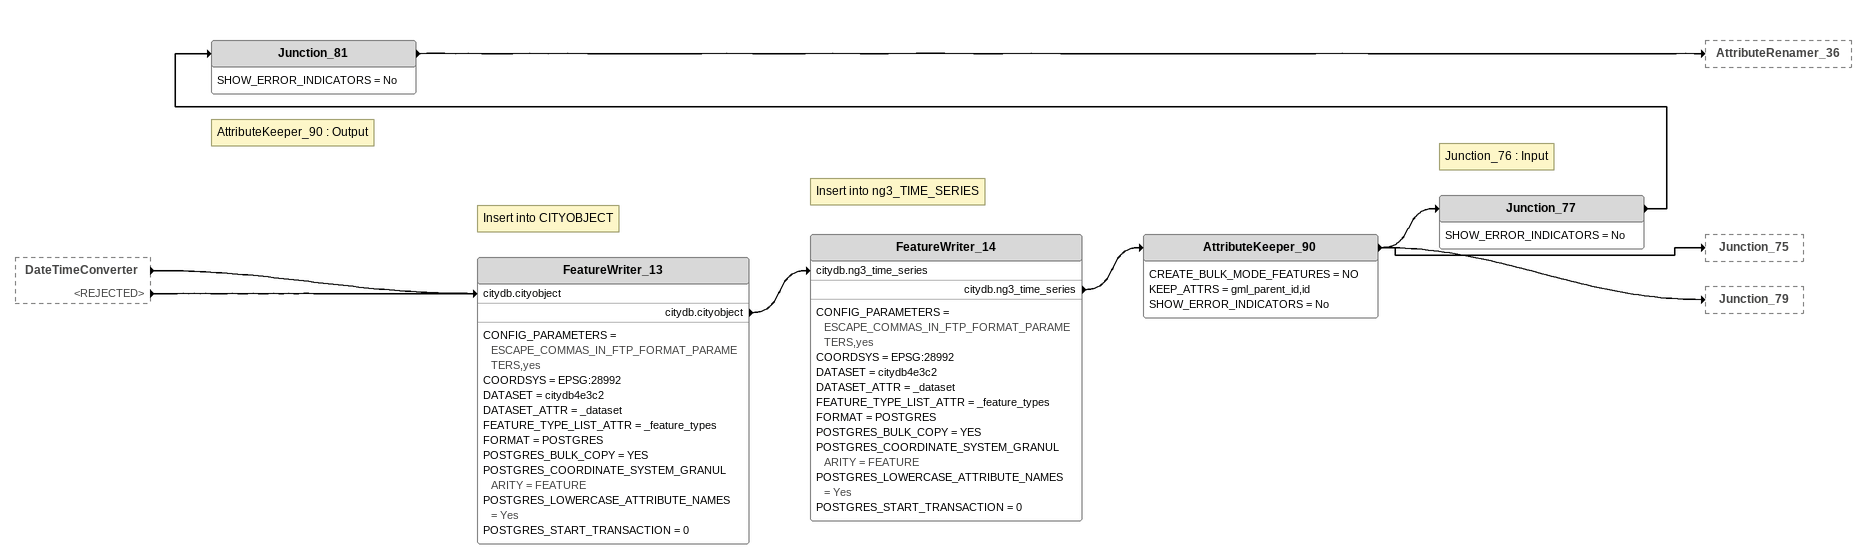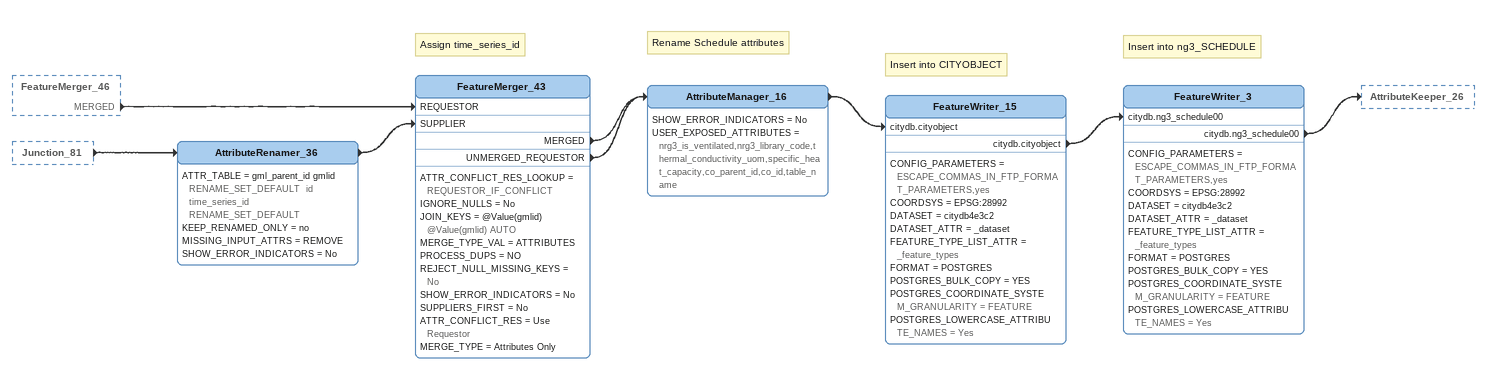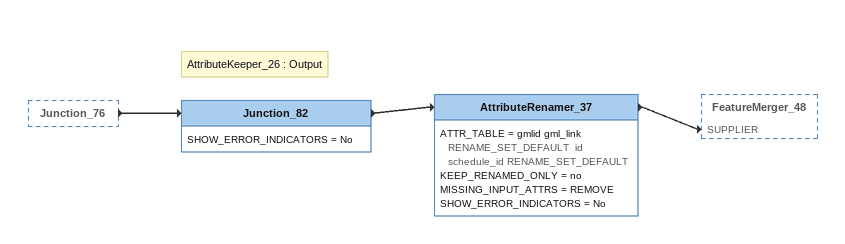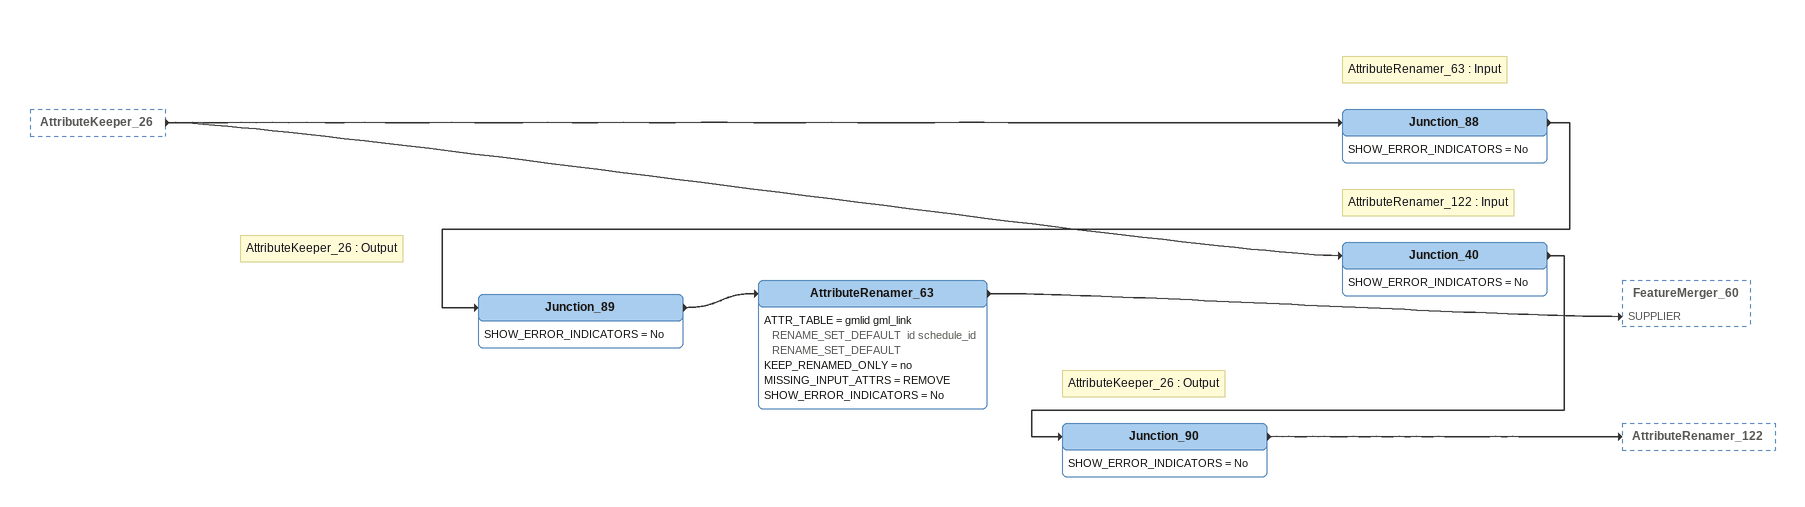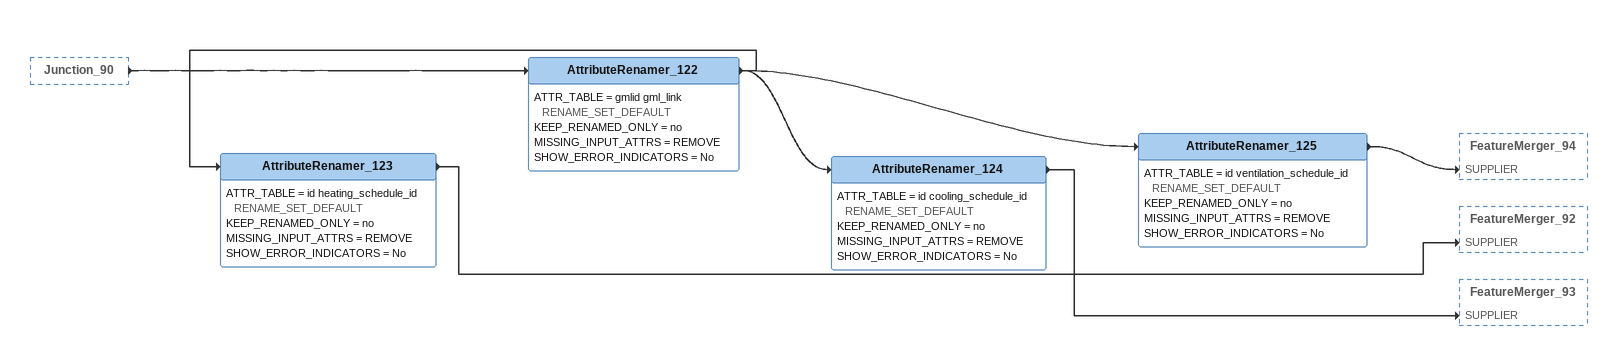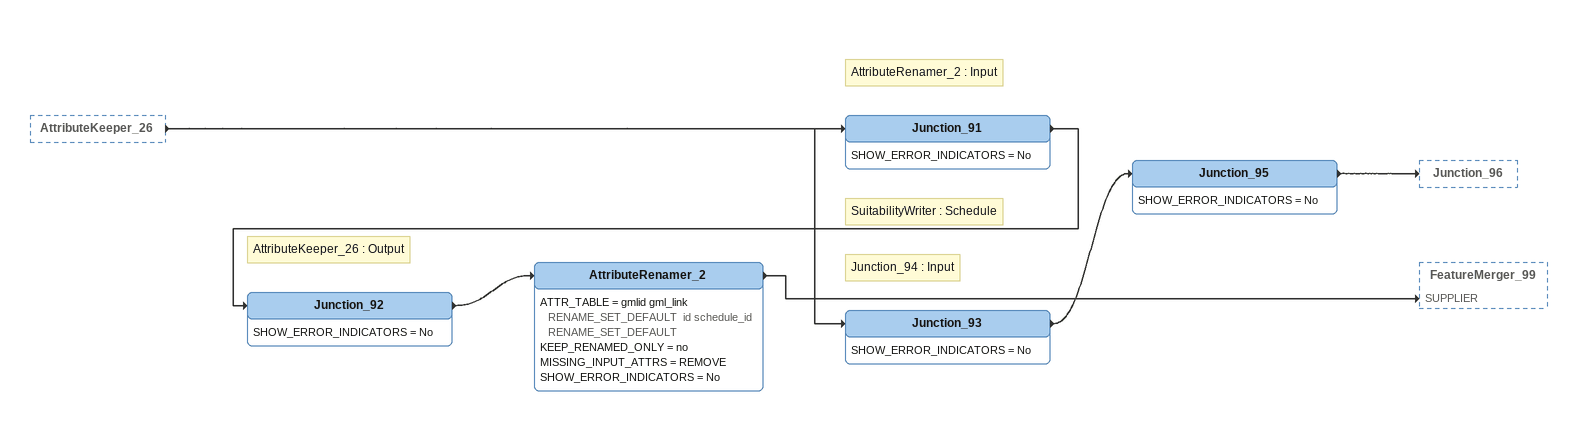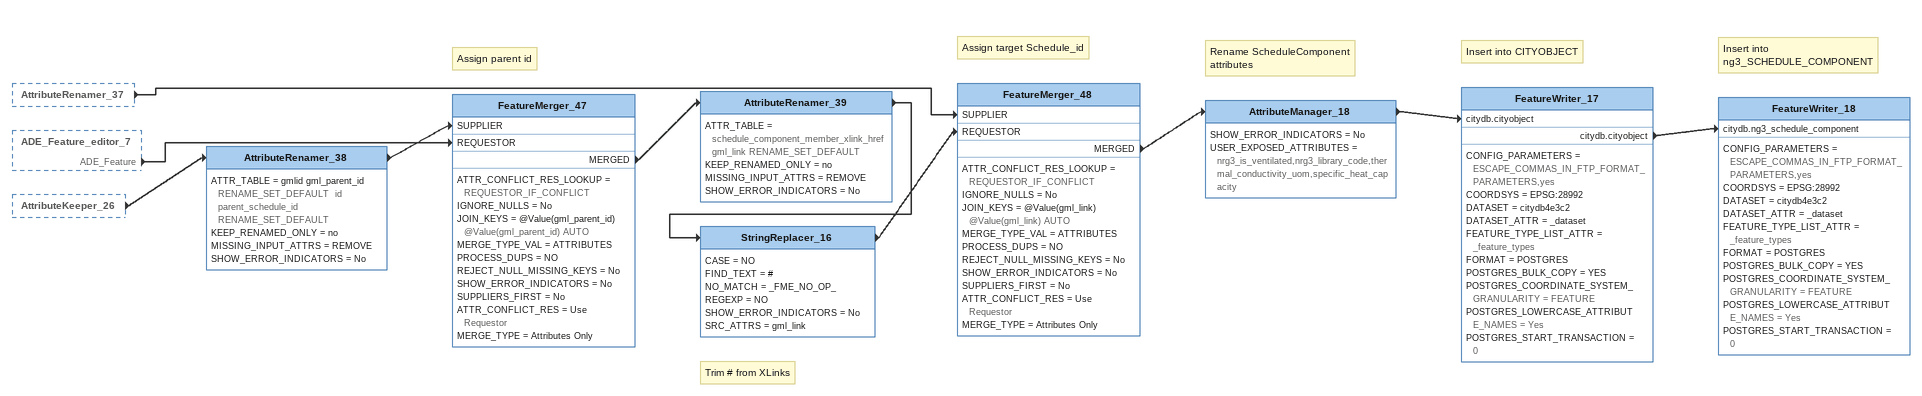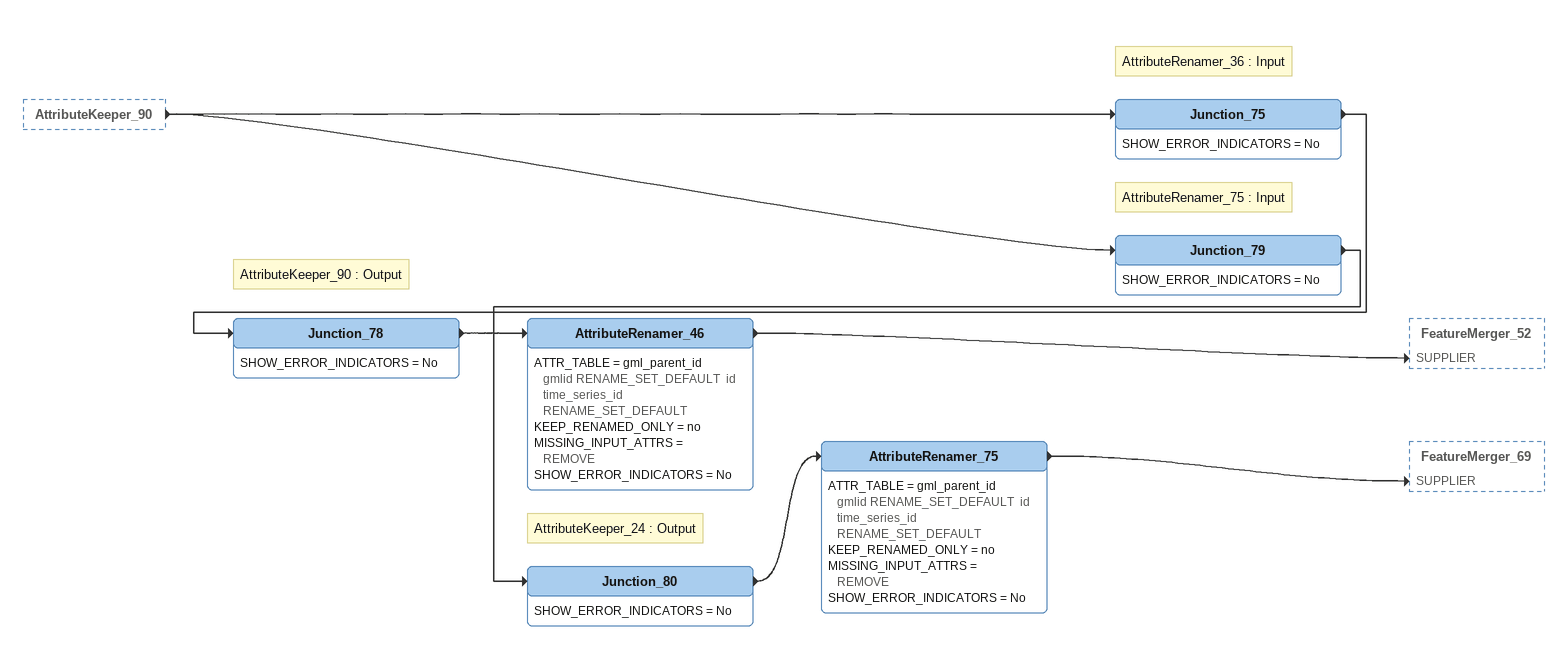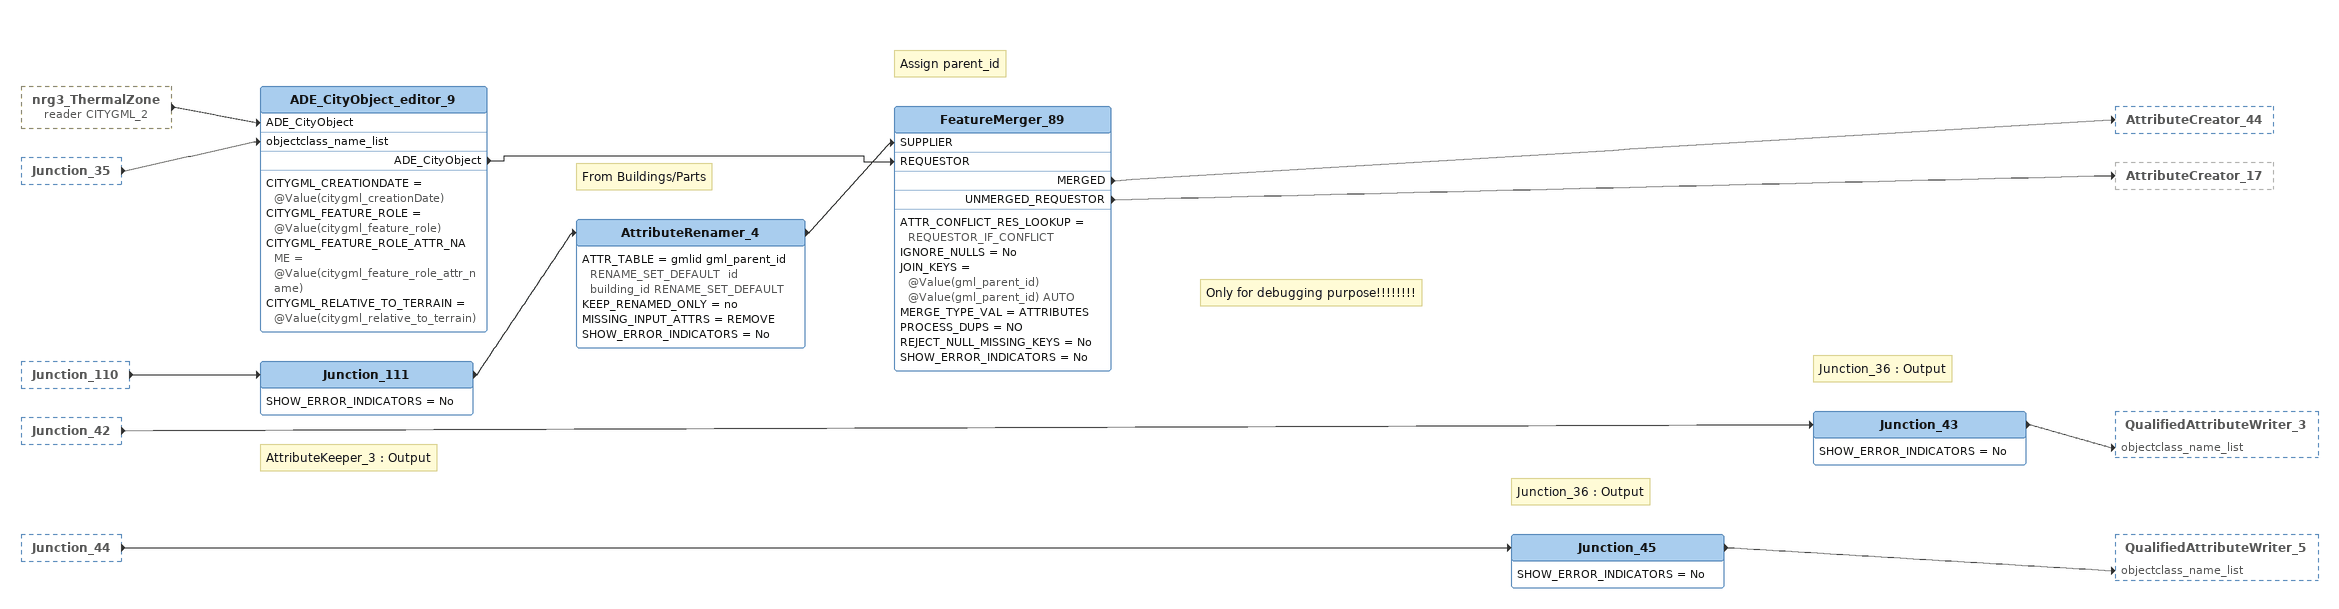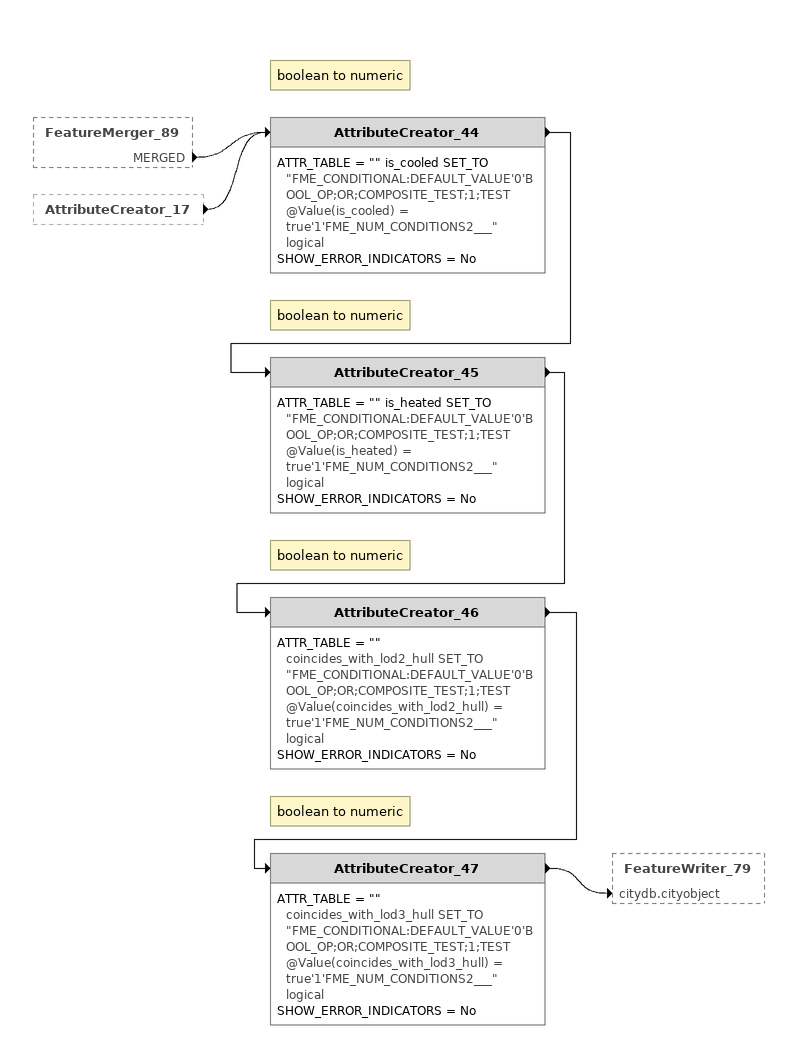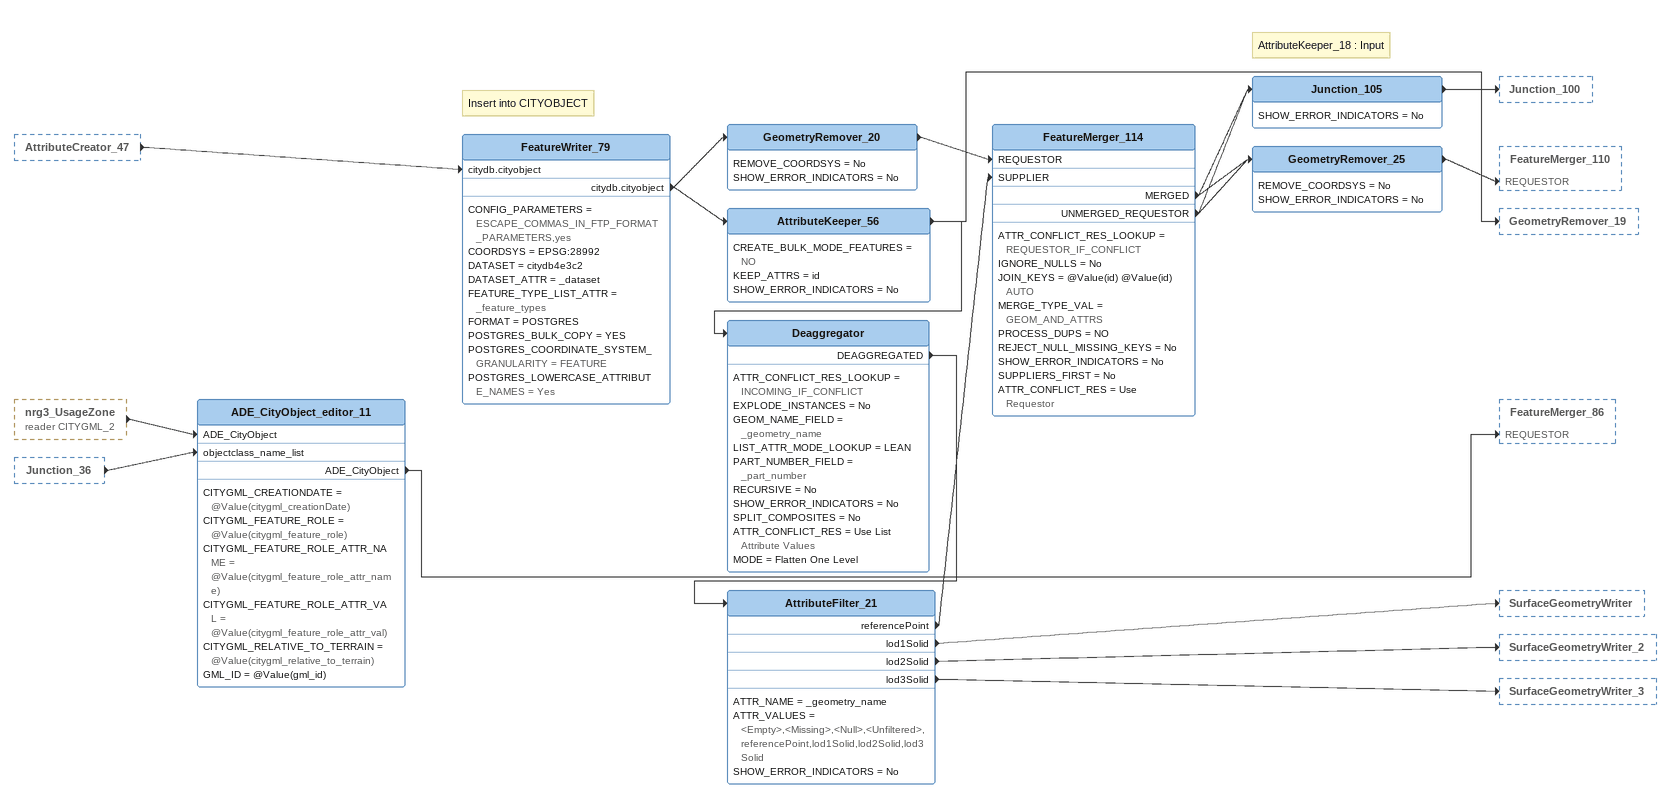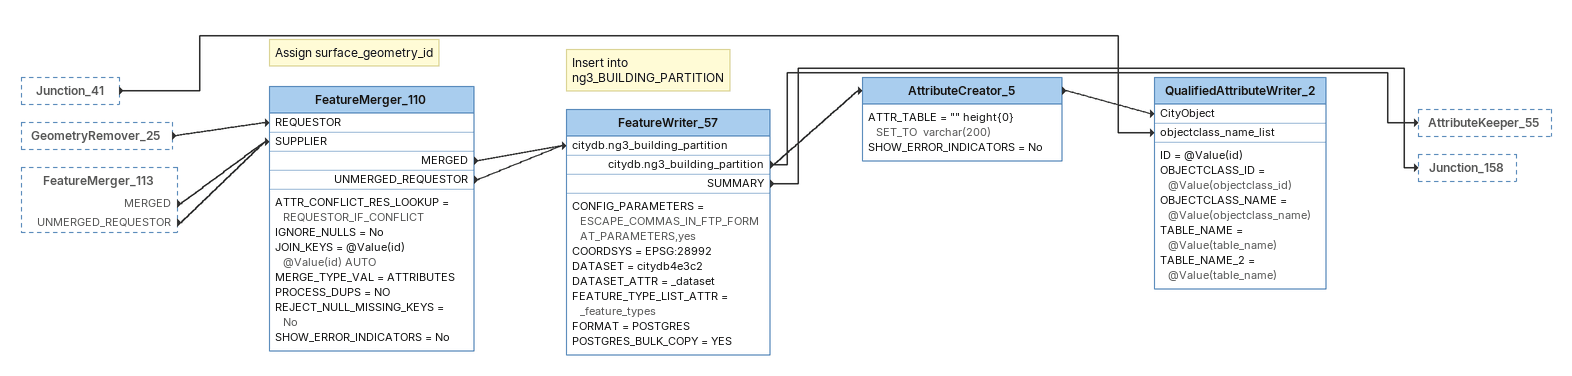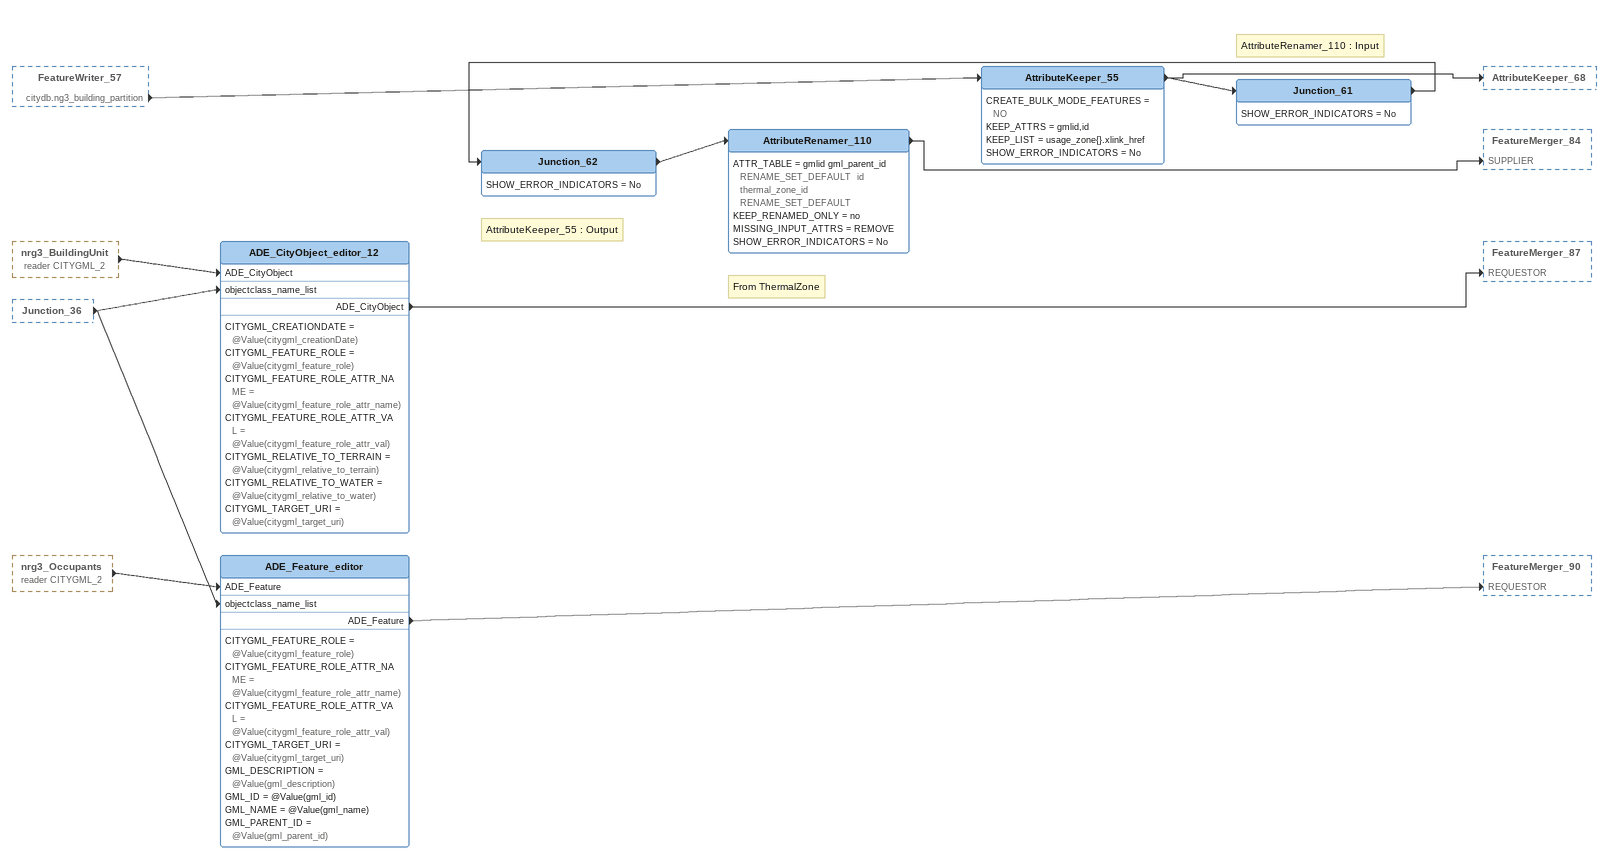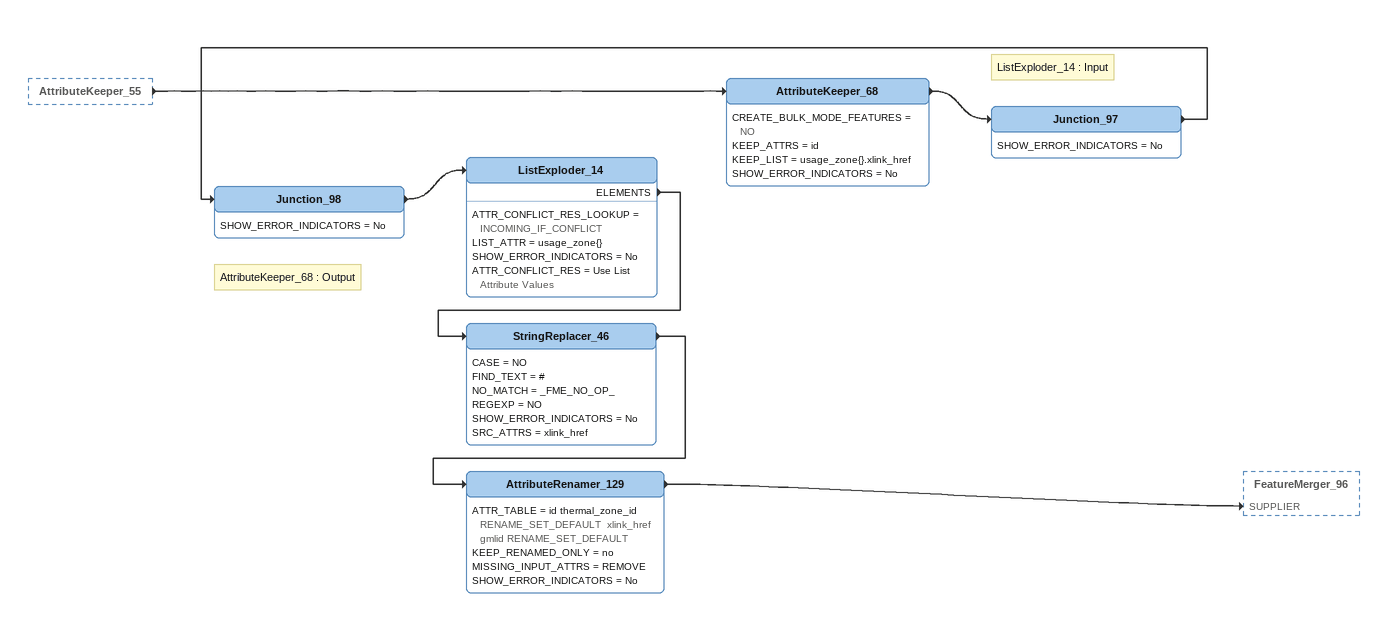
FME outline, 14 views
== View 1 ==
DateTimeConverter [outside]
    -> FeatureWriter_13 [citydb.cityobject]
    <REJECTED> -> FeatureWriter_13 [citydb.cityobject]
Note: Insert into CITYOBJECT
FeatureWriter_13
    CONFIG_PARAMETERS = ESCAPE_COMMAS_IN_FTP_FORMAT_PARAMETERS,yes
    COORDSYS = EPSG:28992
    DATASET = citydb4e3c2
    DATASET_ATTR = _dataset
    FEATURE_TYPE_LIST_ATTR = _feature_types
    FORMAT = POSTGRES
    POSTGRES_BULK_COPY = YES
    POSTGRES_COORDINATE_SYSTEM_GRANULARITY = FEATURE
    POSTGRES_LOWERCASE_ATTRIBUTE_NAMES = Yes
    POSTGRES_START_TRANSACTION = 0
    citydb.cityobject -> FeatureWriter_14 [citydb.ng3_time_series]
Note: Insert into ng3_TIME_SERIES
FeatureWriter_14
    CONFIG_PARAMETERS = ESCAPE_COMMAS_IN_FTP_FORMAT_PARAMETERS,yes
    COORDSYS = EPSG:28992
    DATASET = citydb4e3c2
    DATASET_ATTR = _dataset
    FEATURE_TYPE_LIST_ATTR = _feature_types
    FORMAT = POSTGRES
    POSTGRES_BULK_COPY = YES
    POSTGRES_COORDINATE_SYSTEM_GRANULARITY = FEATURE
    POSTGRES_LOWERCASE_ATTRIBUTE_NAMES = Yes
    POSTGRES_START_TRANSACTION = 0
    citydb.ng3_time_series -> AttributeKeeper_90
AttributeKeeper_90
    CREATE_BULK_MODE_FEATURES = NO
    KEEP_ATTRS = gml_parent_id,id
    SHOW_ERROR_INDICATORS = No
    -> Junction_75
    -> Junction_79
    -> Junction_77
Note: Junction_76 : Input
Junction_77
    SHOW_ERROR_INDICATORS = No
    -> Junction_81
Note: AttributeKeeper_90 : Output
Junction_81
    SHOW_ERROR_INDICATORS = No
    -> AttributeRenamer_36

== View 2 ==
FeatureMerger_46 [outside]
    MERGED -> FeatureMerger_43 [REQUESTOR]
Junction_81 [outside]
    -> AttributeRenamer_36
AttributeRenamer_36
    ATTR_TABLE = gml_parent_id gmlid RENAME_SET_DEFAULT  id time_series_id RENAME_SET_DEFAULT
    KEEP_RENAMED_ONLY = no
    MISSING_INPUT_ATTRS = REMOVE
    SHOW_ERROR_INDICATORS = No
    -> FeatureMerger_43 [SUPPLIER]
Note: Assign time_series_id
FeatureMerger_43
    ATTR_CONFLICT_RES_LOOKUP = REQUESTOR_IF_CONFLICT
    IGNORE_NULLS = No
    JOIN_KEYS = @Value(gmlid) @Value(gmlid) AUTO
    MERGE_TYPE_VAL = ATTRIBUTES
    PROCESS_DUPS = NO
    REJECT_NULL_MISSING_KEYS = No
    SHOW_ERROR_INDICATORS = No
    SUPPLIERS_FIRST = No
    ATTR_CONFLICT_RES = Use Requestor
    MERGE_TYPE = Attributes Only
    MERGED -> AttributeManager_16
    UNMERGED_REQUESTOR -> AttributeManager_16
Note: Rename Schedule attributes
AttributeManager_16
    SHOW_ERROR_INDICATORS = No
    USER_EXPOSED_ATTRIBUTES = nrg3_is_ventilated,nrg3_library_code,thermal_conductivity_uom,specific_heat_capacity,co_parent_id,co_id,table_name
    -> FeatureWriter_15 [citydb.cityobject]
Note: Insert into CITYOBJECT
FeatureWriter_15
    CONFIG_PARAMETERS = ESCAPE_COMMAS_IN_FTP_FORMAT_PARAMETERS,yes
    COORDSYS = EPSG:28992
    DATASET = citydb4e3c2
    DATASET_ATTR = _dataset
    FEATURE_TYPE_LIST_ATTR = _feature_types
    FORMAT = POSTGRES
    POSTGRES_BULK_COPY = YES
    POSTGRES_COORDINATE_SYSTEM_GRANULARITY = FEATURE
    POSTGRES_LOWERCASE_ATTRIBUTE_NAMES = Yes
    citydb.cityobject -> FeatureWriter_3 [citydb.ng3_schedule00]
Note: Insert into ng3_SCHEDULE
FeatureWriter_3
    CONFIG_PARAMETERS = ESCAPE_COMMAS_IN_FTP_FORMAT_PARAMETERS,yes
    COORDSYS = EPSG:28992
    DATASET = citydb4e3c2
    DATASET_ATTR = _dataset
    FEATURE_TYPE_LIST_ATTR = _feature_types
    FORMAT = POSTGRES
    POSTGRES_BULK_COPY = YES
    POSTGRES_COORDINATE_SYSTEM_GRANULARITY = FEATURE
    POSTGRES_LOWERCASE_ATTRIBUTE_NAMES = Yes
    citydb.ng3_schedule00 -> AttributeKeeper_26

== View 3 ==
Junction_76 [outside]
    -> Junction_82
Note: AttributeKeeper_26 : Output
Junction_82
    SHOW_ERROR_INDICATORS = No
    -> AttributeRenamer_37
AttributeRenamer_37
    ATTR_TABLE = gmlid gml_link RENAME_SET_DEFAULT  id schedule_id RENAME_SET_DEFAULT
    KEEP_RENAMED_ONLY = no
    MISSING_INPUT_ATTRS = REMOVE
    SHOW_ERROR_INDICATORS = No
    -> FeatureMerger_48 [SUPPLIER]

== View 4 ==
AttributeKeeper_26 [outside]
    -> Junction_88
    -> Junction_40
Note: AttributeRenamer_63 : Input
Junction_88
    SHOW_ERROR_INDICATORS = No
    -> Junction_89
Note: AttributeKeeper_26 : Output
Junction_89
    SHOW_ERROR_INDICATORS = No
    -> AttributeRenamer_63
AttributeRenamer_63
    ATTR_TABLE = gmlid gml_link RENAME_SET_DEFAULT  id schedule_id RENAME_SET_DEFAULT
    KEEP_RENAMED_ONLY = no
    MISSING_INPUT_ATTRS = REMOVE
    SHOW_ERROR_INDICATORS = No
    -> FeatureMerger_60 [SUPPLIER]
Note: AttributeRenamer_122 : Input
Junction_40
    SHOW_ERROR_INDICATORS = No
    -> Junction_90
Note: AttributeKeeper_26 : Output
Junction_90
    SHOW_ERROR_INDICATORS = No
    -> AttributeRenamer_122

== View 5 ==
Junction_90 [outside]
    -> AttributeRenamer_122
AttributeRenamer_122
    ATTR_TABLE = gmlid gml_link RENAME_SET_DEFAULT
    KEEP_RENAMED_ONLY = no
    MISSING_INPUT_ATTRS = REMOVE
    SHOW_ERROR_INDICATORS = No
    -> AttributeRenamer_123
    -> AttributeRenamer_124
    -> AttributeRenamer_125
AttributeRenamer_125
    ATTR_TABLE = id ventilation_schedule_id RENAME_SET_DEFAULT
    KEEP_RENAMED_ONLY = no
    MISSING_INPUT_ATTRS = REMOVE
    SHOW_ERROR_INDICATORS = No
    -> FeatureMerger_94 [SUPPLIER]
AttributeRenamer_123
    ATTR_TABLE = id heating_schedule_id RENAME_SET_DEFAULT
    KEEP_RENAMED_ONLY = no
    MISSING_INPUT_ATTRS = REMOVE
    SHOW_ERROR_INDICATORS = No
    -> FeatureMerger_92 [SUPPLIER]
AttributeRenamer_124
    ATTR_TABLE = id cooling_schedule_id RENAME_SET_DEFAULT
    KEEP_RENAMED_ONLY = no
    MISSING_INPUT_ATTRS = REMOVE
    SHOW_ERROR_INDICATORS = No
    -> FeatureMerger_93 [SUPPLIER]

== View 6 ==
AttributeKeeper_26 [outside]
    -> Junction_91
    -> Junction_93
Note: AttributeRenamer_2 : Input
Junction_91
    SHOW_ERROR_INDICATORS = No
    -> Junction_92
Note: AttributeKeeper_26 : Output
Junction_92
    SHOW_ERROR_INDICATORS = No
    -> AttributeRenamer_2
AttributeRenamer_2
    ATTR_TABLE = gmlid gml_link RENAME_SET_DEFAULT  id schedule_id RENAME_SET_DEFAULT
    KEEP_RENAMED_ONLY = no
    MISSING_INPUT_ATTRS = REMOVE
    SHOW_ERROR_INDICATORS = No
    -> FeatureMerger_99 [SUPPLIER]
Note: SuitabilityWriter : Schedule
Junction_93
    SHOW_ERROR_INDICATORS = No
    -> Junction_95
Note: Junction_94 : Input
Junction_95
    SHOW_ERROR_INDICATORS = No
    -> Junction_96

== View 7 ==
AttributeRenamer_37 [outside]
    -> FeatureMerger_48 [SUPPLIER]
ADE_Feature_editor_7 [outside]
    ADE_Feature -> FeatureMerger_47 [REQUESTOR]
AttributeKeeper_26 [outside]
    -> AttributeRenamer_38
AttributeRenamer_38
    ATTR_TABLE = gmlid gml_parent_id RENAME_SET_DEFAULT  id parent_schedule_id RENAME_SET_DEFAULT
    KEEP_RENAMED_ONLY = no
    MISSING_INPUT_ATTRS = REMOVE
    SHOW_ERROR_INDICATORS = No
    -> FeatureMerger_47 [SUPPLIER]
Note: Assign parent id
FeatureMerger_47
    ATTR_CONFLICT_RES_LOOKUP = REQUESTOR_IF_CONFLICT
    IGNORE_NULLS = No
    JOIN_KEYS = @Value(gml_parent_id) @Value(gml_parent_id) AUTO
    MERGE_TYPE_VAL = ATTRIBUTES
    PROCESS_DUPS = NO
    REJECT_NULL_MISSING_KEYS = No
    SHOW_ERROR_INDICATORS = No
    SUPPLIERS_FIRST = No
    ATTR_CONFLICT_RES = Use Requestor
    MERGE_TYPE = Attributes Only
    MERGED -> AttributeRenamer_39
AttributeRenamer_39
    ATTR_TABLE = schedule_component_member_xlink_href gml_link RENAME_SET_DEFAULT
    KEEP_RENAMED_ONLY = no
    MISSING_INPUT_ATTRS = REMOVE
    SHOW_ERROR_INDICATORS = No
    -> StringReplacer_16
Note: Trim # from XLinks
StringReplacer_16
    CASE = NO
    FIND_TEXT = #
    NO_MATCH = _FME_NO_OP_
    REGEXP = NO
    SHOW_ERROR_INDICATORS = No
    SRC_ATTRS = gml_link
    -> FeatureMerger_48 [REQUESTOR]
Note: Assign target Schedule_id
FeatureMerger_48
    ATTR_CONFLICT_RES_LOOKUP = REQUESTOR_IF_CONFLICT
    IGNORE_NULLS = No
    JOIN_KEYS = @Value(gml_link) @Value(gml_link) AUTO
    MERGE_TYPE_VAL = ATTRIBUTES
    PROCESS_DUPS = NO
    REJECT_NULL_MISSING_KEYS = No
    SHOW_ERROR_INDICATORS = No
    SUPPLIERS_FIRST = No
    ATTR_CONFLICT_RES = Use Requestor
    MERGE_TYPE = Attributes Only
    MERGED -> AttributeManager_18
Note: Rename ScheduleComponent attributes
AttributeManager_18
    SHOW_ERROR_INDICATORS = No
    USER_EXPOSED_ATTRIBUTES = nrg3_is_ventilated,nrg3_library_code,thermal_conductivity_uom,specific_heat_capacity
    -> FeatureWriter_17 [citydb.cityobject]
Note: Insert into CITYOBJECT
FeatureWriter_17
    CONFIG_PARAMETERS = ESCAPE_COMMAS_IN_FTP_FORMAT_PARAMETERS,yes
    COORDSYS = EPSG:28992
    DATASET = citydb4e3c2
    DATASET_ATTR = _dataset
    FEATURE_TYPE_LIST_ATTR = _feature_types
    FORMAT = POSTGRES
    POSTGRES_BULK_COPY = YES
    POSTGRES_COORDINATE_SYSTEM_GRANULARITY = FEATURE
    POSTGRES_LOWERCASE_ATTRIBUTE_NAMES = Yes
    POSTGRES_START_TRANSACTION = 0
    citydb.cityobject -> FeatureWriter_18 [citydb.ng3_schedule_component]
Note: Insert into ng3_SCHEDULE_COMPONENT
FeatureWriter_18
    CONFIG_PARAMETERS = ESCAPE_COMMAS_IN_FTP_FORMAT_PARAMETERS,yes
    COORDSYS = EPSG:28992
    DATASET = citydb4e3c2
    DATASET_ATTR = _dataset
    FEATURE_TYPE_LIST_ATTR = _feature_types
    FORMAT = POSTGRES
    POSTGRES_BULK_COPY = YES
    POSTGRES_COORDINATE_SYSTEM_GRANULARITY = FEATURE
    POSTGRES_LOWERCASE_ATTRIBUTE_NAMES = Yes
    POSTGRES_START_TRANSACTION = 0

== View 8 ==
AttributeKeeper_90 [outside]
    -> Junction_75
    -> Junction_79
Note: AttributeRenamer_36 : Input
Junction_75
    SHOW_ERROR_INDICATORS = No
    -> Junction_78
Note: AttributeKeeper_90 : Output
Junction_78
    SHOW_ERROR_INDICATORS = No
    -> AttributeRenamer_46
AttributeRenamer_46
    ATTR_TABLE = gml_parent_id gmlid RENAME_SET_DEFAULT  id time_series_id RENAME_SET_DEFAULT
    KEEP_RENAMED_ONLY = no
    MISSING_INPUT_ATTRS = REMOVE
    SHOW_ERROR_INDICATORS = No
    -> FeatureMerger_52 [SUPPLIER]
Note: AttributeRenamer_75 : Input
Junction_79
    SHOW_ERROR_INDICATORS = No
    -> Junction_80
Note: AttributeKeeper_24 : Output
Junction_80
    SHOW_ERROR_INDICATORS = No
    -> AttributeRenamer_75
AttributeRenamer_75
    ATTR_TABLE = gml_parent_id gmlid RENAME_SET_DEFAULT  id time_series_id RENAME_SET_DEFAULT
    KEEP_RENAMED_ONLY = no
    MISSING_INPUT_ATTRS = REMOVE
    SHOW_ERROR_INDICATORS = No
    -> FeatureMerger_69 [SUPPLIER]

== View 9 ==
nrg3_ThermalZone (reader CITYGML_2) [outside]
    -> ADE_CityObject_editor_9 [ADE_CityObject]
Junction_35 [outside]
    -> ADE_CityObject_editor_9 [objectclass_name_list]
Junction_110 [outside]
    -> Junction_111
Junction_42 [outside]
    -> Junction_43
Junction_44 [outside]
    -> Junction_45
Note: Junction_36 : Output
Junction_43
    SHOW_ERROR_INDICATORS = No
    -> QualifiedAttributeWriter_3 [objectclass_name_list]
Note: Junction_36 : Output
Junction_45
    SHOW_ERROR_INDICATORS = No
    -> QualifiedAttributeWriter_5 [objectclass_name_list]
ADE_CityObject_editor_9
    CITYGML_CREATIONDATE = @Value(citygml_creationDate)
    CITYGML_FEATURE_ROLE = @Value(citygml_feature_role)
    CITYGML_FEATURE_ROLE_ATTR_NAME = @Value(citygml_feature_role_attr_name)
    CITYGML_RELATIVE_TO_TERRAIN = @Value(citygml_relative_to_terrain)
    ADE_CityObject -> FeatureMerger_89 [REQUESTOR]
Note: AttributeKeeper_3 : Output
Junction_111
    SHOW_ERROR_INDICATORS = No
    -> AttributeRenamer_4
Note: From Buildings/Parts
AttributeRenamer_4
    ATTR_TABLE = gmlid gml_parent_id RENAME_SET_DEFAULT  id building_id RENAME_SET_DEFAULT
    KEEP_RENAMED_ONLY = no
    MISSING_INPUT_ATTRS = REMOVE
    SHOW_ERROR_INDICATORS = No
    -> FeatureMerger_89 [SUPPLIER]
Note: Assign parent_id
Note: Only for debugging purpose!!!!!!!!
FeatureMerger_89
    ATTR_CONFLICT_RES_LOOKUP = REQUESTOR_IF_CONFLICT
    IGNORE_NULLS = No
    JOIN_KEYS = @Value(gml_parent_id) @Value(gml_parent_id) AUTO
    MERGE_TYPE_VAL = ATTRIBUTES
    PROCESS_DUPS = NO
    REJECT_NULL_MISSING_KEYS = No
    SHOW_ERROR_INDICATORS = No
    MERGED -> AttributeCreator_44
    UNMERGED_REQUESTOR -> AttributeCreator_17

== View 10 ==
FeatureMerger_89 [outside]
    MERGED -> AttributeCreator_44
AttributeCreator_17 [outside]
    -> AttributeCreator_44
Note: boolean to numeric
AttributeCreator_44
    ATTR_TABLE = "" is_cooled SET_TO "FME_CONDITIONAL:DEFAULT_VALUE'0'BOOL_OP;OR;COMPOSITE_TEST;1;TEST @Value(is_cooled) = true'1'FME_NUM_CONDITIONS2___" logical
    SHOW_ERROR_INDICATORS = No
    -> AttributeCreator_45
Note: boolean to numeric
AttributeCreator_45
    ATTR_TABLE = "" is_heated SET_TO "FME_CONDITIONAL:DEFAULT_VALUE'0'BOOL_OP;OR;COMPOSITE_TEST;1;TEST @Value(is_heated) = true'1'FME_NUM_CONDITIONS2___" logical
    SHOW_ERROR_INDICATORS = No
    -> AttributeCreator_46
Note: boolean to numeric
AttributeCreator_46
    ATTR_TABLE = "" coincides_with_lod2_hull SET_TO "FME_CONDITIONAL:DEFAULT_VALUE'0'BOOL_OP;OR;COMPOSITE_TEST;1;TEST @Value(coincides_with_lod2_hull) = true'1'FME_NUM_CONDITIONS2___" logical
    SHOW_ERROR_INDICATORS = No
    -> AttributeCreator_47
Note: boolean to numeric
AttributeCreator_47
    ATTR_TABLE = "" coincides_with_lod3_hull SET_TO "FME_CONDITIONAL:DEFAULT_VALUE'0'BOOL_OP;OR;COMPOSITE_TEST;1;TEST @Value(coincides_with_lod3_hull) = true'1'FME_NUM_CONDITIONS2___" logical
    SHOW_ERROR_INDICATORS = No
    -> FeatureWriter_79 [citydb.cityobject]

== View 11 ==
AttributeCreator_47 [outside]
    -> FeatureWriter_79 [citydb.cityobject]
nrg3_UsageZone (reader CITYGML_2) [outside]
    -> ADE_CityObject_editor_11 [ADE_CityObject]
Junction_36 [outside]
    -> ADE_CityObject_editor_11 [objectclass_name_list]
ADE_CityObject_editor_11
    CITYGML_CREATIONDATE = @Value(citygml_creationDate)
    CITYGML_FEATURE_ROLE = @Value(citygml_feature_role)
    CITYGML_FEATURE_ROLE_ATTR_NAME = @Value(citygml_feature_role_attr_name)
    CITYGML_FEATURE_ROLE_ATTR_VAL = @Value(citygml_feature_role_attr_val)
    CITYGML_RELATIVE_TO_TERRAIN = @Value(citygml_relative_to_terrain)
    GML_ID = @Value(gml_id)
    ADE_CityObject -> FeatureMerger_86 [REQUESTOR]
Note: Insert into CITYOBJECT
FeatureWriter_79
    CONFIG_PARAMETERS = ESCAPE_COMMAS_IN_FTP_FORMAT_PARAMETERS,yes
    COORDSYS = EPSG:28992
    DATASET = citydb4e3c2
    DATASET_ATTR = _dataset
    FEATURE_TYPE_LIST_ATTR = _feature_types
    FORMAT = POSTGRES
    POSTGRES_BULK_COPY = YES
    POSTGRES_COORDINATE_SYSTEM_GRANULARITY = FEATURE
    POSTGRES_LOWERCASE_ATTRIBUTE_NAMES = Yes
    citydb.cityobject -> GeometryRemover_20
    citydb.cityobject -> AttributeKeeper_56
GeometryRemover_20
    REMOVE_COORDSYS = No
    SHOW_ERROR_INDICATORS = No
    -> FeatureMerger_114 [REQUESTOR]
AttributeKeeper_56
    CREATE_BULK_MODE_FEATURES = NO
    KEEP_ATTRS = id
    SHOW_ERROR_INDICATORS = No
    -> Deaggregator
    -> GeometryRemover_19
Deaggregator
    ATTR_CONFLICT_RES_LOOKUP = INCOMING_IF_CONFLICT
    EXPLODE_INSTANCES = No
    GEOM_NAME_FIELD = _geometry_name
    LIST_ATTR_MODE_LOOKUP = LEAN
    PART_NUMBER_FIELD = _part_number
    RECURSIVE = No
    SHOW_ERROR_INDICATORS = No
    SPLIT_COMPOSITES = No
    ATTR_CONFLICT_RES = Use List Attribute Values
    MODE = Flatten One Level
    DEAGGREGATED -> AttributeFilter_21
AttributeFilter_21
    ATTR_NAME = _geometry_name
    ATTR_VALUES = <Empty>,<Missing>,<Null>,<Unfiltered>,referencePoint,lod1Solid,lod2Solid,lod3Solid
    SHOW_ERROR_INDICATORS = No
    referencePoint -> FeatureMerger_114 [SUPPLIER]
    lod1Solid -> SurfaceGeometryWriter
    lod2Solid -> SurfaceGeometryWriter_2
    lod3Solid -> SurfaceGeometryWriter_3
FeatureMerger_114
    ATTR_CONFLICT_RES_LOOKUP = REQUESTOR_IF_CONFLICT
    IGNORE_NULLS = No
    JOIN_KEYS = @Value(id) @Value(id) AUTO
    MERGE_TYPE_VAL = GEOM_AND_ATTRS
    PROCESS_DUPS = NO
    REJECT_NULL_MISSING_KEYS = No
    SHOW_ERROR_INDICATORS = No
    SUPPLIERS_FIRST = No
    ATTR_CONFLICT_RES = Use Requestor
    MERGED -> GeometryRemover_25
    MERGED -> Junction_105
    UNMERGED_REQUESTOR -> GeometryRemover_25
    UNMERGED_REQUESTOR -> Junction_105
Note: AttributeKeeper_18 : Input
Junction_105
    SHOW_ERROR_INDICATORS = No
    -> Junction_100
GeometryRemover_25
    REMOVE_COORDSYS = No
    SHOW_ERROR_INDICATORS = No
    -> FeatureMerger_110 [REQUESTOR]

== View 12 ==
Junction_41 [outside]
    -> QualifiedAttributeWriter_2 [objectclass_name_list]
GeometryRemover_25 [outside]
    -> FeatureMerger_110 [REQUESTOR]
FeatureMerger_113 [outside]
    MERGED -> FeatureMerger_110 [SUPPLIER]
    UNMERGED_REQUESTOR -> FeatureMerger_110 [SUPPLIER]
Note: Assign surface_geometry_id
FeatureMerger_110
    ATTR_CONFLICT_RES_LOOKUP = REQUESTOR_IF_CONFLICT
    IGNORE_NULLS = No
    JOIN_KEYS = @Value(id) @Value(id) AUTO
    MERGE_TYPE_VAL = ATTRIBUTES
    PROCESS_DUPS = NO
    REJECT_NULL_MISSING_KEYS = No
    SHOW_ERROR_INDICATORS = No
    MERGED -> FeatureWriter_57 [citydb.ng3_building_partition]
    UNMERGED_REQUESTOR -> FeatureWriter_57 [citydb.ng3_building_partition]
Note: Insert into ng3_BUILDING_PARTITION
FeatureWriter_57
    CONFIG_PARAMETERS = ESCAPE_COMMAS_IN_FTP_FORMAT_PARAMETERS,yes
    COORDSYS = EPSG:28992
    DATASET = citydb4e3c2
    DATASET_ATTR = _dataset
    FEATURE_TYPE_LIST_ATTR = _feature_types
    FORMAT = POSTGRES
    POSTGRES_BULK_COPY = YES
    citydb.ng3_building_partition -> AttributeKeeper_55
    citydb.ng3_building_partition -> AttributeCreator_5
    SUMMARY -> Junction_158
AttributeCreator_5
    ATTR_TABLE = "" height{0} SET_TO  varchar(200)
    SHOW_ERROR_INDICATORS = No
    -> QualifiedAttributeWriter_2 [CityObject]
QualifiedAttributeWriter_2
    ID = @Value(id)
    OBJECTCLASS_ID = @Value(objectclass_id)
    OBJECTCLASS_NAME = @Value(objectclass_name)
    TABLE_NAME = @Value(table_name)
    TABLE_NAME_2 = @Value(table_name)

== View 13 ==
FeatureWriter_57 [outside]
    citydb.ng3_building_partition -> AttributeKeeper_55
nrg3_BuildingUnit (reader CITYGML_2) [outside]
    -> ADE_CityObject_editor_12 [ADE_CityObject]
Junction_36 [outside]
    -> ADE_Feature_editor [objectclass_name_list]
    -> ADE_CityObject_editor_12 [objectclass_name_list]
nrg3_Occupants (reader CITYGML_2) [outside]
    -> ADE_Feature_editor [ADE_Feature]
ADE_CityObject_editor_12
    CITYGML_CREATIONDATE = @Value(citygml_creationDate)
    CITYGML_FEATURE_ROLE = @Value(citygml_feature_role)
    CITYGML_FEATURE_ROLE_ATTR_NAME = @Value(citygml_feature_role_attr_name)
    CITYGML_FEATURE_ROLE_ATTR_VAL = @Value(citygml_feature_role_attr_val)
    CITYGML_RELATIVE_TO_TERRAIN = @Value(citygml_relative_to_terrain)
    CITYGML_RELATIVE_TO_WATER = @Value(citygml_relative_to_water)
    CITYGML_TARGET_URI = @Value(citygml_target_uri)
    ADE_CityObject -> FeatureMerger_87 [REQUESTOR]
ADE_Feature_editor
    CITYGML_FEATURE_ROLE = @Value(citygml_feature_role)
    CITYGML_FEATURE_ROLE_ATTR_NAME = @Value(citygml_feature_role_attr_name)
    CITYGML_FEATURE_ROLE_ATTR_VAL = @Value(citygml_feature_role_attr_val)
    CITYGML_TARGET_URI = @Value(citygml_target_uri)
    GML_DESCRIPTION = @Value(gml_description)
    GML_ID = @Value(gml_id)
    GML_NAME = @Value(gml_name)
    GML_PARENT_ID = @Value(gml_parent_id)
    ADE_Feature -> FeatureMerger_90 [REQUESTOR]
AttributeKeeper_55
    CREATE_BULK_MODE_FEATURES = NO
    KEEP_ATTRS = gmlid,id
    KEEP_LIST = usage_zone{}.xlink_href
    SHOW_ERROR_INDICATORS = No
    -> AttributeKeeper_68
    -> Junction_61
Note: AttributeRenamer_110 : Input
Junction_61
    SHOW_ERROR_INDICATORS = No
    -> Junction_62
Note: AttributeKeeper_55 : Output
Junction_62
    SHOW_ERROR_INDICATORS = No
    -> AttributeRenamer_110
Note: From ThermalZone
AttributeRenamer_110
    ATTR_TABLE = gmlid gml_parent_id RENAME_SET_DEFAULT  id thermal_zone_id RENAME_SET_DEFAULT
    KEEP_RENAMED_ONLY = no
    MISSING_INPUT_ATTRS = REMOVE
    SHOW_ERROR_INDICATORS = No
    -> FeatureMerger_84 [SUPPLIER]

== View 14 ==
AttributeKeeper_55 [outside]
    -> AttributeKeeper_68
AttributeKeeper_68
    CREATE_BULK_MODE_FEATURES = NO
    KEEP_ATTRS = id
    KEEP_LIST = usage_zone{}.xlink_href
    SHOW_ERROR_INDICATORS = No
    -> Junction_97
Note: ListExploder_14 : Input
Junction_97
    SHOW_ERROR_INDICATORS = No
    -> Junction_98
Note: AttributeKeeper_68 : Output
Junction_98
    SHOW_ERROR_INDICATORS = No
    -> ListExploder_14
ListExploder_14
    ATTR_CONFLICT_RES_LOOKUP = INCOMING_IF_CONFLICT
    LIST_ATTR = usage_zone{}
    SHOW_ERROR_INDICATORS = No
    ATTR_CONFLICT_RES = Use List Attribute Values
    ELEMENTS -> StringReplacer_46
StringReplacer_46
    CASE = NO
    FIND_TEXT = #
    NO_MATCH = _FME_NO_OP_
    REGEXP = NO
    SHOW_ERROR_INDICATORS = No
    SRC_ATTRS = xlink_href
    -> AttributeRenamer_129
AttributeRenamer_129
    ATTR_TABLE = id thermal_zone_id RENAME_SET_DEFAULT  xlink_href gmlid RENAME_SET_DEFAULT
    KEEP_RENAMED_ONLY = no
    MISSING_INPUT_ATTRS = REMOVE
    SHOW_ERROR_INDICATORS = No
    -> FeatureMerger_96 [SUPPLIER]
